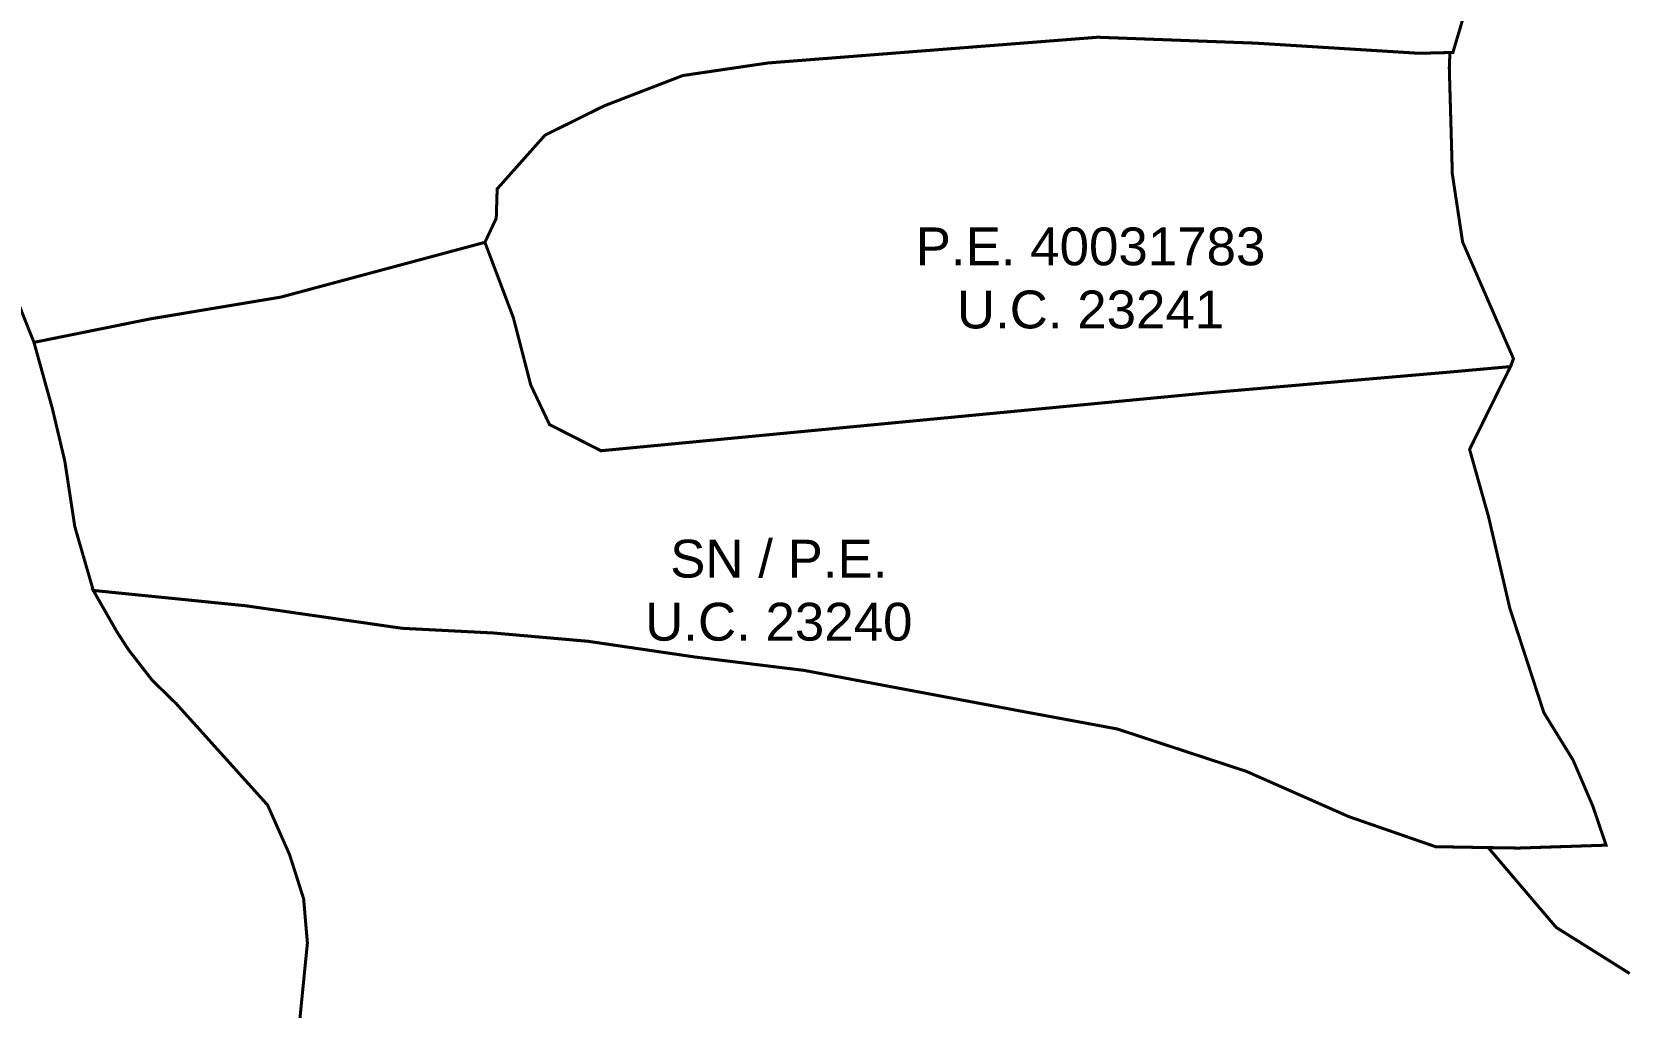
# Model space of a CAD drawing. Header units: metres. Extents: x 561401 to 594056, y 8460144 to 8508504.
# Drawn here: x 587259 to 587364.3, y 8499586.6 to 8499651 of the extents above; entities that cross this region are included whole.
import ezdxf

# ---------------------------------------------------------------- set-up
doc = ezdxf.new("R2010")
doc.units = ezdxf.units.M
for name, color, linetype in [('1.2. AFECTADOS BASE GRAFICA SUNARP', 150, 'Continuous'), ('1.2. BASE GRAFICA GORE', 76, 'Continuous'), ('1.2. BASE GRAFICA SUNARP', 150, 'Continuous'), ('1.3 ETIQUETA P.E. Y U.C.', 1, 'Continuous')]:
    doc.layers.add(name, color=color, linetype=linetype)
doc.styles.add('Arial', font='arial.ttf', dxfattribs={"height": 1})

msp = doc.modelspace()

# ---------------------------------------------------------------- linework, layer by layer
at = {"layer": '1.2. AFECTADOS BASE GRAFICA SUNARP', "color": 64, "linetype": 'Continuous', "lineweight": -3, "const_width": 0.2}
msp.add_lwpolyline([(587250.74, 8499576.48), (587263.29, 8499585.09), (587276.51, 8499583.84), (587277.2, 8499590.8), (587276.95, 8499593.72), (587276.02, 8499596.64), (587274.57, 8499599.91), (587268.54, 8499606.6), (587266.94, 8499608.16), (587265.38, 8499610.17), (587264.61, 8499611.36), (587263.05, 8499614.09), (587261.83, 8499618.3), (587261.17, 8499622.63), (587260.34, 8499626.13), (587259.13, 8499630.48), (587257.74, 8499633.97)], dxfattribs=at)
at = {"layer": '1.2. BASE GRAFICA GORE', "color": 64, "linetype": 'Continuous', "lineweight": -3, "const_width": 0.2}
msp.add_lwpolyline([(587259.13, 8499630.48), (587260.34, 8499626.13), (587261.17, 8499622.63), (587261.83, 8499618.3), (587263.05, 8499614.09), (587273.11, 8499613.08), (587283.46, 8499611.59), (587289.48, 8499611.28), (587295.75, 8499610.73), (587302.9, 8499609.68), (587310.01, 8499608.81), (587324.55, 8499606.08), (587330.71, 8499604.94), (587339.24, 8499602.14), (587346.01, 8499599.15), (587351.75, 8499597.16), (587355.23, 8499597.1), (587357.23, 8499597.07), (587363.02, 8499597.26), (587362.14, 8499599.85), (587360.84, 8499602.88), (587358.91, 8499606.01), (587356.66, 8499612.91), (587355.25, 8499618.97), (587354, 8499623.41), (587356.7, 8499628.88), (587352.7, 8499628.52), (587336.44, 8499627.12), (587296.6, 8499623.32), (587293.2, 8499625.05), (587291.96, 8499627.66), (587290.81, 8499632.11), (587288.93, 8499637.09), (587275.44, 8499633.47), (587266.81, 8499632.03), (587259.13, 8499630.48)], close=True, dxfattribs=at)
at = {"layer": '1.2. BASE GRAFICA SUNARP', "color": 64, "linetype": 'Continuous', "lineweight": -3, "const_width": 0.2}
for points in [[(587249.35, 8499652.25), (587250.68, 8499647.34), (587252.69, 8499643.33), (587254.6, 8499640.1), (587256.46, 8499636.58), (587257.74, 8499633.97), (587259.13, 8499630.48), (587266.81, 8499632.03), (587275.44, 8499633.47), (587288.93, 8499637.09), (587289.68, 8499638.68), (587289.74, 8499640.62), (587292.9, 8499644.17), (587296.82, 8499646.11), (587302.01, 8499648.11), (587307.64, 8499648.94), (587329.43, 8499650.64), (587339.86, 8499650.25), (587350.65, 8499649.58), (587352.7, 8499649.63), (587352.9, 8499649.64), (587354.45, 8499654.86)], [(587364.58, 8499588.78), (587359.72, 8499591.83), (587355.23, 8499597.1), (587351.75, 8499597.16), (587346.01, 8499599.15), (587339.24, 8499602.14), (587330.71, 8499604.94), (587324.55, 8499606.08), (587310.01, 8499608.81), (587302.9, 8499609.68), (587295.75, 8499610.73), (587289.48, 8499611.28), (587283.46, 8499611.59), (587273.11, 8499613.08), (587263.05, 8499614.09), (587263.05, 8499614.09), (587264.61, 8499611.36), (587265.38, 8499610.17), (587266.94, 8499608.16), (587268.54, 8499606.6), (587274.57, 8499599.91), (587276.02, 8499596.64), (587276.95, 8499593.72), (587277.2, 8499590.8), (587276.51, 8499583.84)]]:
    msp.add_lwpolyline(points, dxfattribs=at)
msp.add_lwpolyline([(587288.93, 8499637.09), (587290.81, 8499632.11), (587291.96, 8499627.66), (587293.2, 8499625.05), (587296.6, 8499623.32), (587336.44, 8499627.12), (587352.7, 8499628.52), (587356.7, 8499628.88), (587356.9, 8499629.4), (587353.54, 8499637.11), (587352.86, 8499641.6), (587352.66, 8499648.62), (587352.7, 8499649.63), (587350.65, 8499649.58), (587339.86, 8499650.25), (587329.43, 8499650.64), (587307.64, 8499648.94), (587302.01, 8499648.11), (587296.82, 8499646.11), (587292.9, 8499644.17), (587289.74, 8499640.62), (587289.68, 8499638.68), (587288.93, 8499637.09)], close=True, dxfattribs=at)

# ---------------------------------------------------------------- texts
at = {"layer": '1.3 ETIQUETA P.E. Y U.C.', "color": 1, "char_height": 2.5, "attachment_point": 5, "style": 'Arial'}
for s, insert in [('P.E. 40031783\\PU.C. 23241', (587328.95, 8499634.72)), ('SN / P.E.\\PU.C. 23240', (587308.35, 8499614.09))]:
    msp.add_mtext(s, dxfattribs=dict(at, insert=insert))

doc.saveas('drawing.dxf')
